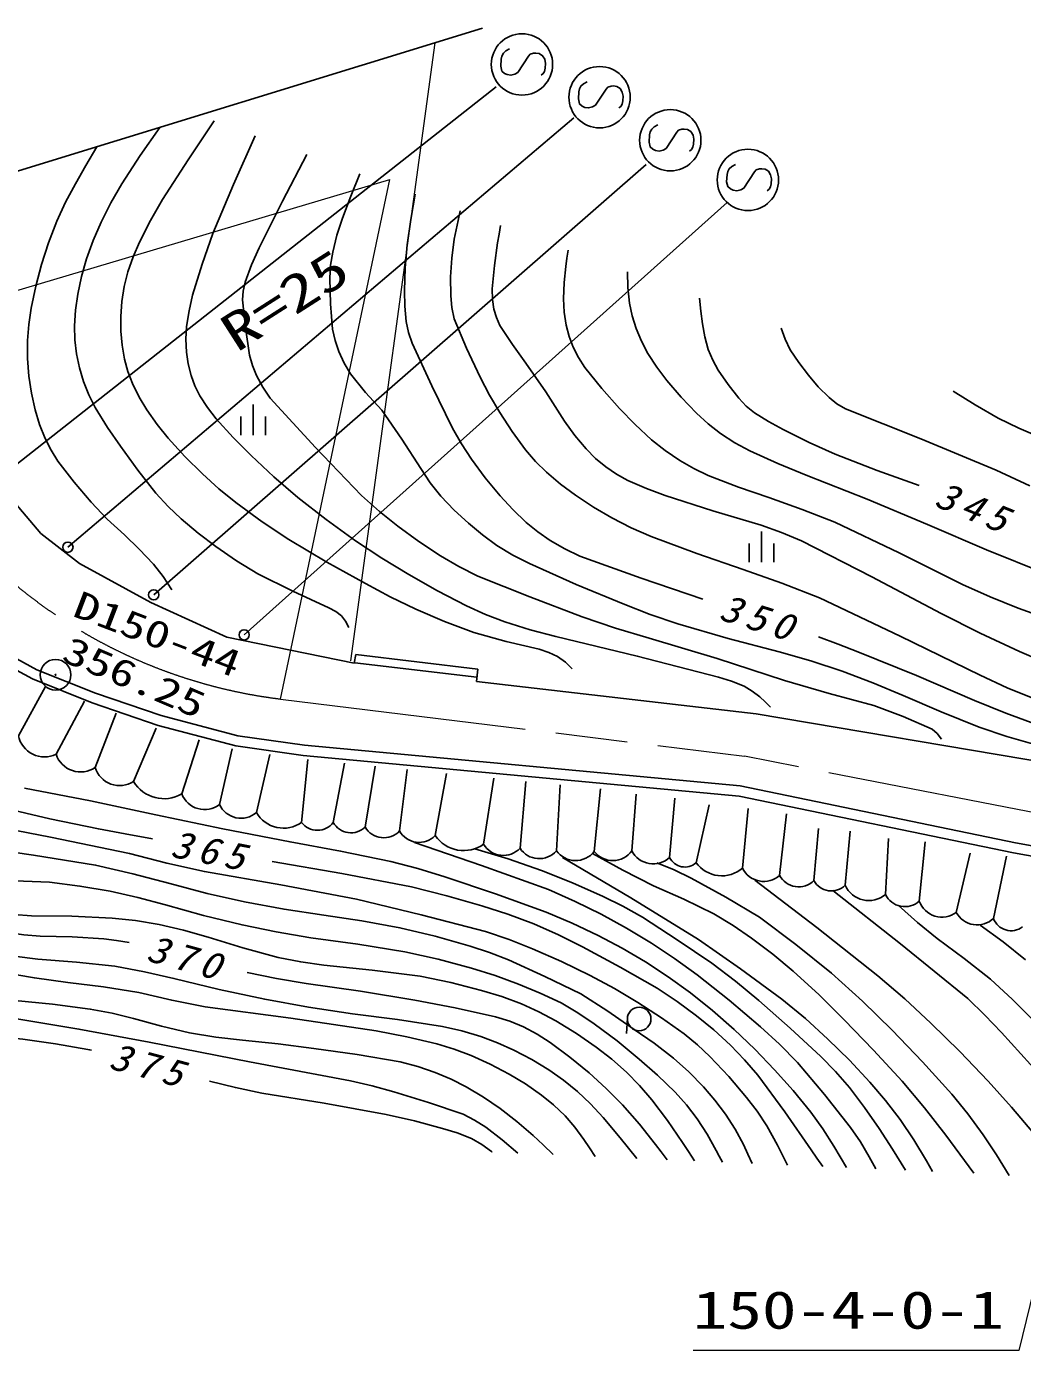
# Model space of a CAD drawing. Units: millimetres, scale not verified. Extents: x 40000 to 680000, y 20000 to 380000.
# Drawn here: x 106172 to 154634, y 245593 to 310023 of the extents above; entities that cross this region are included whole.
import ezdxf
from ezdxf.enums import TextEntityAlignment as Align

# ---------------------------------------------------------------- set-up
doc = ezdxf.new("R2010")
doc.units = ezdxf.units.MM
doc.header["$LTSCALE"] = 1000
doc.linetypes.add('CHAIN', pattern=[18.5, 12, -1.5, 3.5, -1.5])
for name, color, linetype, lineweight in [('M-BGD', 7, 'Continuous', 25), ('M-BGD-HTXT', 7, 'Continuous', 13), ('M-BMK', 2, 'CHAIN', 13), ('M-STR-STRC', 7, 'Continuous', 25)]:
    doc.layers.add(name, color=color, linetype=linetype, lineweight=lineweight)
doc.layers.add('M-BMK-SRVR', color=7, linetype='Continuous')
doc.styles.add('ＭＳ ゴシック', font='')
doc.styles.get('ＭＳ ゴシック').set_extended_font_data('MS Gothic')

# ---------------------------------------------------------------- blocks, each defined once
blk = doc.blocks.new('BUHIN11')
at = {"color": 3, "linetype": 'Continuous', "lineweight": 25}
for radius in [746, 22.5]:
    blk.add_circle((0, 0), radius, dxfattribs=at)
blk = doc.blocks.new('BUHIN4')
at = {"color": 7, "linetype": 'Continuous', "lineweight": 25}
blk.add_lwpolyline([(1073, 11), (1118, 125), (1115, 249), (1072, 403), (969, 612), (836, 763), (662, 862), (471, 876), (313, 807), (215, 750), (107, 630), (80, 499), (18, -443), (-64, -583), (-205, -720), (-373, -786), (-524, -802), (-692, -768), (-855, -589), (-1008, -279), (-1054, -135), (-1056, 23), (-1009, 180), (-900, 351)], dxfattribs=at)
blk.add_circle((0, 0), 1492, dxfattribs=at)
blk = doc.blocks.new('BUHIN7')
at = {"color": 7, "linetype": 'Continuous', "lineweight": 25}
blk.add_line((-515, -254), (-185, -923), dxfattribs=at)
blk.add_circle((0, 0), 574, dxfattribs=at)
blk = doc.blocks.new('BUHIN14')
at = {"color": 7, "linetype": 'Continuous', "lineweight": 25}
for p, q in [((-372, 651), (372, -651)), ((445, 431), (891, -350)), ((-597, -164), (-151, -946))]:
    blk.add_line(p, q, dxfattribs=at)
blk = doc.blocks.new('BUHIN22')
at = {"color": 7, "linetype": 'Continuous', "lineweight": 25}
blk.add_circle((0, 0), 249, dxfattribs=at)

msp = doc.modelspace()

# ---------------------------------------------------------------- linework, layer by layer
at = {"layer": 'M-BGD'}
for p, q in [((96800, 300231), (128352, 309934)), ((104670, 287939), (106866, 285348)), ((106866, 285348), (108754, 283892)), ((108754, 283892), (112228, 281999)), ((112228, 281999), (115922, 280304)), ((115922, 280304), (122111, 279045)), ((106468, 278271), (103755, 279750)), ((106681, 278724), (104023, 280174)), ((122111, 279045), (122196, 279456)), ((122149, 279059), (128078, 278358)), ((122196, 279456), (128125, 278755)), ((109538, 277578), (106681, 278724)), ((128125, 278755), (128070, 278154)), ((105778, 275511), (107091, 277910)), ((109364, 277109), (106468, 278271)), ((128070, 278154), (141673, 276571)), ((107614, 274609), (108990, 277193)), ((112581, 276011), (109364, 277109)), ((112726, 276490), (109538, 277578)), ((109515, 273964), (110537, 276610)), ((116454, 275503), (112726, 276490)), ((141673, 276571), (161674, 273207)), ((111384, 273288), (112487, 275881)), ((116354, 275012), (112581, 276011)), ((113724, 272679), (114569, 275315)), ((119692, 275046), (116454, 275503)), ((115560, 272164), (116177, 274877)), ((119633, 274549), (116354, 275012)), ((117364, 271777), (118012, 274604)), ((140847, 272568), (119633, 274549)), ((140894, 273066), (119692, 275046)), ((119555, 271294), (119860, 274350)), ((121101, 271294), (121652, 274170)), ((122648, 271068), (123144, 274021)), ((124323, 270875), (124698, 273865)), ((126063, 270649), (126609, 273673)), ((128415, 270231), (128916, 273442)), ((130187, 270037), (130461, 273287)), ((131959, 269908), (132146, 273118)), ((133795, 269876), (134097, 272923)), ((135628, 269908), (135844, 272671)), ((154194, 269813), (140847, 272568)), ((140894, 273066), (154286, 270305)), ((137465, 269586), (137712, 272477)), ((138753, 269328), (139388, 272155)), ((141009, 269071), (141288, 271962)), ((142813, 268716), (143157, 271704)), ((144488, 268459), (144703, 270995)), ((146002, 268233), (146250, 270867)), ((147967, 267782), (148118, 270512)), ((149608, 267460), (149890, 270351)), ((154286, 270305), (157297, 269750)), ((151412, 266912), (152079, 269803)), ((153217, 266622), (153851, 269642)), ((157224, 269255), (154194, 269813))]:
    msp.add_line(p, q, dxfattribs=at)
for points in [[(132729, 278768), (132390, 279089), (132015, 279360), (131582, 279564), (131111, 279718), (129512, 280093), (127936, 280525), (126518, 281066), (125114, 281668), (123873, 282266), (122660, 282917), (120785, 283961), (118942, 285056), (117640, 285926), (116364, 286852), (115537, 287525), (114741, 288252), (113882, 289102), (113069, 289990), (112527, 290656), (112031, 291361), (111656, 291990), (111336, 292646), (111111, 293235), (110944, 293842), (110824, 294512), (110761, 295202), (110757, 295916), (110814, 296637), (110932, 297369), (111109, 298087), (111357, 298816), (111665, 299533), (112203, 300582), (112794, 301601), (114031, 303535), (115309, 305436)], [(121850, 280773), (121701, 281079), (121504, 281344), (121221, 281559), (120885, 281737), (119132, 282542), (117430, 283389), (116393, 284028), (115384, 284720), (114527, 285365), (113700, 286063), (113062, 286669), (112471, 287315), (111587, 288433), (110746, 289594), (110108, 290515), (109517, 291475), (109208, 292093), (108949, 292746), (108749, 293410), (108606, 294098), (108529, 294775), (108513, 295455), (108560, 296226), (108667, 296993), (108852, 297859), (109098, 298718), (109419, 299614), (109798, 300497), (110276, 301442), (110805, 302358), (111710, 303748), (112664, 305110)], [(113237, 282614), (112816, 283256), (112347, 283863), (111662, 284593), (110936, 285280), (110103, 286053), (109312, 286869), (108487, 287848), (107703, 288873), (107368, 289404), (107085, 289966), (106813, 290654), (106593, 291374), (106413, 292185), (106291, 293006), (106229, 293873), (106227, 294741), (106281, 295526), (106396, 296317), (106623, 297382), (106910, 298435), (107250, 299501), (107646, 300544), (108070, 301466), (108549, 302362), (109065, 303262), (109594, 304166)], [(117296, 304709), (116240, 302340), (115238, 299944), (114721, 298461), (114255, 296942), (114080, 296192), (113964, 295421), (113929, 294808), (113955, 294182), (114038, 293602), (114179, 293036), (114367, 292531), (114608, 292051), (114975, 291480), (115395, 290938), (116225, 290020), (117102, 289141), (118214, 288100), (119368, 287101), (120750, 286027), (122174, 284996), (123457, 284149), (124773, 283352), (126165, 282563), (127583, 281829), (128501, 281416), (129443, 281059), (130681, 280668), (131935, 280335), (135890, 279382), (139844, 278367), (140480, 278169), (141088, 277915), (141480, 277685), (141848, 277398), (142115, 277154), (142376, 276900)], [(150696, 275342), (150488, 275614), (150242, 275836), (148829, 276442), (147404, 276987), (145226, 277563), (143061, 278199), (139775, 279260), (136469, 280264), (134831, 280752), (133202, 281299), (130657, 282261), (128139, 283276), (127214, 283746), (126317, 284270), (125262, 284961), (124241, 285703), (123343, 286424), (122479, 287196), (120234, 289540), (118029, 291932), (117674, 292467), (117366, 293040), (117165, 293528), (117023, 294033), (116827, 295368), (116688, 296728), (116721, 297150), (116816, 297576), (117128, 298428), (117496, 299256), (118626, 301528), (119812, 303788)], [(155225, 275078), (153871, 275473), (152526, 275928), (150672, 276669), (148831, 277469), (147358, 278088), (145854, 278655), (144333, 279148), (142786, 279586), (140315, 280240), (137861, 280952), (136520, 281409), (135200, 281922), (132918, 282876), (130648, 283891), (129838, 284301), (129050, 284768), (128352, 285282), (127680, 285852), (126984, 286487), (126325, 287169), (125820, 287822), (125357, 288519), (124433, 289948), (123456, 291349), (122669, 292213), (121930, 293114), (121626, 293644), (121371, 294210), (121190, 294738), (121066, 295290), (120967, 296525), (120927, 297774), (120969, 298409), (121071, 299038), (121278, 299872), (121547, 300699), (121954, 301771), (122391, 302845)], [(139074, 282154), (136083, 283173), (133098, 284254), (132367, 284604), (131655, 285012), (131053, 285424), (130489, 285885), (129830, 286513), (129212, 287186), (128496, 288054), (127824, 288962), (127340, 289706), (126907, 290481), (125896, 292535), (124940, 294614), (124764, 295132), (124646, 295664), (124575, 296408), (124564, 297159), (124598, 298281), (124692, 299394), (124868, 300628), (125088, 301858)], [(155220, 277301), (153887, 277846), (152572, 278449), (148680, 280358), (144761, 282212), (142922, 282934), (141048, 283605), (138794, 284377), (136566, 285205), (135598, 285630), (134655, 286111), (133755, 286631), (132880, 287208), (132160, 287746), (131472, 288336), (130942, 288861), (130456, 289427), (129808, 290311), (129202, 291239), (128696, 292086), (128243, 292960), (127589, 294363), (126987, 295796), (126873, 296352), (126819, 296922), (126810, 297840), (126862, 298748), (126987, 299666), (127173, 300587), (127225, 300822), (127278, 301057)], [(155534, 279162), (154487, 279610), (152569, 280508), (150681, 281457), (147295, 283249), (143878, 284990), (142904, 285400), (141910, 285753), (139574, 286448), (137245, 287203), (136331, 287537), (135433, 287929), (134882, 288232), (134355, 288591), (133858, 289007), (133400, 289468), (132855, 290122), (132357, 290813), (131437, 292248), (130469, 293644), (129817, 294541), (129209, 295480), (129033, 295858), (128912, 296263), (128845, 296745), (128837, 297250), (128938, 298386), (129097, 299502), (129165, 299922), (129234, 300341)], [(155562, 281311), (154420, 281712), (153057, 282263), (151720, 282869), (148626, 284409), (145505, 285896), (143918, 286523), (142296, 287099), (140807, 287610), (139345, 288176), (138635, 288516), (137953, 288910), (137252, 289389), (136586, 289916), (135784, 290650), (135023, 291428), (134165, 292407), (133343, 293436), (133029, 293908), (132768, 294411), (132573, 294936), (132431, 295490), (132336, 296125), (132299, 296774), (132325, 297563), (132412, 298346), (132469, 298741), (132531, 299135)], [(135409, 298082), (135426, 297327), (135504, 296565), (135638, 295938), (135831, 295326), (136091, 294707), (136405, 294115), (136838, 293443), (137328, 292796), (138031, 291978), (138777, 291201), (139343, 290681), (139945, 290209), (140634, 289769), (141365, 289376), (142724, 288757), (144114, 288190), (147077, 287015), (150017, 285784), (152885, 284562), (155786, 283390)], [(149607, 287686), (147558, 288419), (145518, 289213), (144246, 289786), (142993, 290418), (142275, 290796), (141591, 291224), (141195, 291552), (140831, 291933), (140310, 292596), (139831, 293305), (139561, 293793), (139345, 294311), (139172, 294919), (139057, 295547), (138981, 296169), (138922, 296797)], [(142889, 295346), (143085, 294804), (143336, 294290), (143746, 293668), (144218, 293062), (144699, 292493), (145219, 291972), (145599, 291668), (146019, 291411), (149687, 289952), (153346, 288432), (154996, 287677)], [(151259, 292283), (152337, 291604), (153457, 290968), (154459, 290472), (155484, 290031)], [(170564, 274528), (170355, 274774), (170106, 274974), (169840, 275076), (169538, 275126), (168873, 275146), (168226, 275105), (166361, 274838), (164488, 274630), (163451, 274564), (162411, 274558), (161393, 274613), (160381, 274729), (159269, 274924), (158168, 275178), (156753, 275577), (155357, 276034), (153822, 276601), (152305, 277225), (149476, 278437), (146616, 279596), (145665, 279962), (144713, 280322)], [(84431, 275483), (86038, 274874), (87667, 274321), (88631, 274052), (89616, 273840), (90554, 273706), (91509, 273631), (92701, 273608), (93905, 273644), (95267, 273706), (96623, 273707), (97465, 273641), (98311, 273514), (101645, 272798), (104972, 272022), (107314, 271469), (109670, 270974), (110977, 270733), (112296, 270500)], [(106075, 272956), (109281, 272336), (112473, 271658), (115727, 270972), (118994, 270344), (121457, 269900), (123905, 269397), (125219, 269053), (126526, 268647), (128999, 267813), (131450, 266922), (132730, 266387), (133994, 265793), (135157, 265176), (136290, 264506), (137399, 263778), (138475, 263000), (139556, 262132), (140599, 261217), (141605, 260260), (142574, 259255), (143476, 258242), (144334, 257188), (144920, 256381), (145457, 255539), (145761, 255022), (146064, 254492)], [(103477, 271313), (107336, 270576), (111188, 269779), (112996, 269309), (114830, 268895), (118540, 268251), (122236, 267549), (125378, 266794), (128501, 265982), (129656, 265593), (130800, 265143), (132210, 264522), (133600, 263843), (134777, 263211), (135924, 262526), (137065, 261788), (138177, 260996), (138818, 260475), (139428, 259901), (140338, 258929), (141208, 257912), (141719, 257237), (142186, 256519), (142706, 255585), (143196, 254619)], [(103481, 270129), (106510, 269702), (109538, 269215), (111345, 268796), (113151, 268315), (114959, 267840), (116780, 267424), (118702, 267068), (120636, 266770), (122496, 266499), (124344, 266169), (126051, 265753), (127753, 265276), (128701, 264968), (129627, 264603), (131397, 263801), (133138, 262945), (134451, 262113), (135743, 261222), (136709, 260549), (137647, 259822), (138396, 259147), (139112, 258421), (139668, 257782), (140184, 257097), (140645, 256371), (141054, 255614), (141274, 255155), (141480, 254695)], [(125051, 270315), (128312, 269198), (131563, 268020), (132861, 267450), (134134, 266826), (135370, 266151), (136584, 265420), (137706, 264677), (138804, 263879), (140368, 262637), (141890, 261351), (142803, 260501), (143681, 259601), (144999, 258047), (146271, 256453), (146749, 255754), (147176, 255024), (147338, 254727), (147499, 254428)], [(127981, 270014), (129616, 269514), (131231, 268957), (132741, 268351), (134228, 267690), (135192, 267211), (136138, 266674), (137838, 265583), (139510, 264438), (140672, 263560), (141804, 262627), (143335, 261284), (144824, 259896), (145535, 259170), (146208, 258396), (146951, 257421), (147653, 256400), (148303, 255391), (148943, 254364)], [(118122, 269397), (121512, 268806), (124904, 268154), (126617, 267726), (128326, 267237), (129600, 266825), (130861, 266353), (132054, 265822), (133223, 265236), (135057, 264255), (136860, 263223), (137834, 262580), (138774, 261887), (139615, 261196), (140424, 260452), (141111, 259743), (141754, 258995), (143070, 257201), (144344, 255364), (144628, 254953), (144911, 254543)], [(132248, 269583), (135573, 267616), (138865, 265600), (140913, 264174), (142930, 262696), (144068, 261742), (145169, 260740), (146208, 259716), (147205, 258649), (147960, 257767), (148673, 256841), (149340, 255849), (149956, 254824), (150106, 254565), (150256, 254306)], [(133718, 269775), (135180, 268968), (136677, 268210), (138158, 267552), (139619, 266837), (140548, 266274), (141446, 265659), (142483, 264878), (143482, 264051), (144740, 262894), (145964, 261686), (147389, 260215), (148775, 258697), (149861, 257405), (150901, 256076), (151584, 255154), (152263, 254217)], [(136840, 269319), (137691, 268976), (138517, 268579), (140199, 267656), (141842, 266685), (143611, 265348), (145347, 263961), (146841, 262594), (148296, 261183), (149768, 259648), (151197, 258070), (151975, 257106), (152712, 256096), (153364, 255112), (153981, 254110)], [(105610, 268448), (107296, 268383), (108773, 268194), (110249, 267944), (111592, 267643), (112933, 267280), (114790, 266761), (116661, 266302), (118322, 265963), (120004, 265681), (122289, 265369), (124574, 264995), (126209, 264629), (127829, 264205), (128978, 263840), (130116, 263416), (131162, 262988), (132182, 262505), (133001, 262030), (133798, 261498), (134905, 260664), (135982, 259777), (136877, 258994), (137731, 258167), (138289, 257541), (138806, 256868), (139296, 256116), (139734, 255334), (139882, 255052), (140034, 254760)], [(141614, 268489), (144623, 266181), (147592, 263828), (148902, 262703), (150179, 261527), (151584, 260139), (152955, 258700), (154094, 257441), (155183, 256147)], [(88370, 267692), (92065, 267852), (95760, 267952), (96755, 267866), (97745, 267721), (99185, 267433), (100612, 267086), (102918, 266484), (105251, 265938), (106040, 265819), (106844, 265759), (108391, 265725), (109943, 265630), (110555, 265549), (111165, 265455)], [(145399, 267982), (148700, 265379), (151966, 262727), (152808, 261918), (153609, 261066), (155490, 258998)], [(105551, 266814), (106415, 266745), (108379, 266722), (110339, 266638), (111479, 266511), (112623, 266323), (113818, 266045), (115007, 265707), (116697, 265189), (118411, 264726), (119516, 264504), (120642, 264339), (122989, 264107), (125323, 263817), (126818, 263497), (128313, 263116), (129299, 262820), (130265, 262467), (131107, 262080), (131932, 261633), (132930, 261018), (133896, 260351), (134647, 259768), (135365, 259135), (135998, 258490), (136594, 257795), (137361, 256784), (138089, 255722), (138383, 255276), (138680, 254820)], [(148593, 267254), (149519, 266422), (150485, 265637), (151796, 264673), (153076, 263658), (154141, 262680), (155175, 261646)], [(152576, 266291), (153699, 265474), (154785, 264609)], [(105577, 264785), (106727, 264639), (108598, 264495), (110471, 264290), (111913, 264026), (113344, 263703), (115546, 263167), (117762, 262689), (119894, 262303), (122037, 261975), (124228, 261696), (126417, 261356), (127352, 261144), (128273, 260873), (129088, 260573), (129889, 260213), (130756, 259758), (131593, 259251), (132304, 258751), (132978, 258204), (133621, 257593), (134228, 256934), (135056, 255950), (135872, 254944)], [(104938, 264008), (106559, 263723), (108191, 263497), (109917, 263289), (111632, 263020), (113242, 262641), (114864, 262320), (119027, 261764), (123187, 261146), (124670, 260860), (126139, 260515), (126980, 260265), (127812, 259954), (128739, 259531), (129649, 259048), (130451, 258563), (131228, 258021), (131818, 257544), (132374, 257016), (132857, 256461), (133293, 255868), (133571, 255454), (133843, 255034)], [(116911, 263985), (118338, 263690), (119787, 263452), (122430, 263078), (125065, 262644), (127030, 262268), (128990, 261832), (129684, 261613), (130355, 261337), (131013, 260987), (131654, 260578), (132616, 259865), (133546, 259101), (134376, 258350), (135168, 257550), (135995, 256605), (136779, 255619), (137058, 255254), (137343, 254879)], [(91331, 261834), (92935, 262049), (94555, 262206), (96621, 262308), (98697, 262350), (100124, 262323), (101559, 262235), (103438, 262050), (105307, 261806), (108723, 261231), (112137, 260597), (117030, 259648), (121934, 258713), (122996, 258478), (124041, 258186), (125732, 257668), (127415, 257089), (127974, 256806), (128515, 256464), (129319, 255851), (130083, 255201)], [(105610, 262631), (107440, 262448), (109273, 262204), (110336, 262010), (111385, 261757), (112737, 261374), (114105, 261049), (115385, 260840), (116675, 260691), (118414, 260518), (120156, 260283), (122263, 259990), (124358, 259637), (125219, 259406), (126063, 259119), (126829, 258796), (127568, 258420), (128408, 257917), (129217, 257362), (130033, 256735), (130819, 256055), (131306, 255598), (131794, 255125)], [(91885, 260739), (93492, 260990), (95108, 261182), (96412, 261272), (97730, 261302), (99558, 261255), (101396, 261147), (103698, 260974), (105994, 260742), (107578, 260521), (109161, 260240), (109249, 260222), (109337, 260205)], [(115074, 258706), (116334, 258386), (117615, 258124), (120654, 257628), (123675, 257074), (125047, 256767), (126415, 256398), (127125, 256183), (127820, 255908), (128319, 255621), (128799, 255275), (128807, 255269), (128823, 255257)]]:
    msp.add_lwpolyline(points, dxfattribs=at)
for centre, radius, start, end in [((107047, 275775), 1296, 191.7431, 295.9339), ((108808, 275004), 1257, 198.30536, 304.24316), ((110703, 274327), 1242, 196.96619, 303.22638), ((112859, 274156), 1712, 210.47534, 300.35345), ((114835, 273110), 1192, 201.19043, 307.45062), ((116607, 272647), 1153, 204.77521, 311.0354), ((118677, 272520), 1508, 209.51105, 305.60986), ((120328, 271874), 966, 216.86993, 323.13019), ((121959, 271761), 977, 208.57281, 314.83301), ((123558, 271600), 1054, 210.28796, 316.54822), ((125277, 271415), 1096, 209.48389, 315.74414), ((127445, 271598), 1677, 214.47308, 305.33197), ((129373, 270798), 1114, 210.6441, 316.9043), ((131121, 270637), 1110, 212.71027, 318.97052), ((132889, 270581), 1148, 215.86487, 322.12506), ((134699, 270580), 1146, 217.87671, 324.1369), ((136667, 270436), 1165, 206.91931, 313.1795), ((138206, 269941), 821, 205.56, 311.82025), ((139999, 270231), 1538, 215.92828, 311.03223), ((142043, 269570), 1149, 205.7569, 312.01709), ((143747, 269216), 1059, 208.12378, 314.38397), ((145330, 268914), 957, 208.3988, 314.659), ((147156, 268755), 1266, 204.31598, 309.83209), ((148909, 268236), 1045, 205.7608, 312.02106), ((150716, 267863), 1178, 199.98315, 306.24335), ((152423, 267444), 1142, 207.73975, 314), ((154082, 266944), 924, 200.40991, 306.67017)]:
    msp.add_arc(centre, radius, start, end, dxfattribs=at)
at = {"layer": 'M-BGD-HTXT'}
for p, q in [((126039, 309223), (121938, 279147)), ((97675, 294801), (123856, 302582)), ((118525, 277297), (123856, 302582)), ((159873, 267881), (154457, 245593)), ((154457, 245593), (138603, 245593))]:
    msp.add_line(p, q, dxfattribs=at)
at = {"layer": 'M-BMK'}
for p in [(118525, 277297), (156984, 271411)]:
    msp.add_line(p, (141112, 274512), dxfattribs=at)
msp.add_arc((121583, 302109), 25000, 196.99634, 262.97235, dxfattribs=at)
at = {"layer": 'M-STR-STRC'}
for p, q in [((104939, 288122), (129023, 307086)), ((108189, 284681), (132798, 305575)), ((112361, 282365), (136323, 303310)), ((116762, 280417), (140266, 301464))]:
    msp.add_line(p, q, dxfattribs=at)

# ---------------------------------------------------------------- block references
at = {"layer": 'M-BGD', "rotation": 330.26859}
for name, p in [('BUHIN14', (117205, 290885)), ('BUHIN14', (141930, 284704)), ('BUHIN22', (108189, 284681)), ('BUHIN22', (112361, 282365)), ('BUHIN22', (116762, 280417)), ('BUHIN7', (135982, 261728))]:
    msp.add_blockref(name, p, dxfattribs=at)
at = {"layer": 'M-BMK-SRVR', "rotation": 330.26859}
msp.add_blockref('BUHIN11', (107587, 278476), dxfattribs=at)
at = {"layer": 'M-STR-STRC', "rotation": 330.26859}
for p in [(130281, 308177), (134057, 306582), (137497, 304485), (141273, 302555)]:
    msp.add_blockref('BUHIN4', p, dxfattribs=at)

# ---------------------------------------------------------------- texts
at = {"layer": 'M-BGD-HTXT', "style": 'ＭＳ ゴシック', "width": 1.35}
for s, height, rotation, p in [('R=25', 1833, 32.6, (116688, 293661)), ('D150-44', 1320, 339.1, (108206, 280985)), ('356.25', 1320, 336.9, (107663, 278810))]:
    msp.add_text(s, height=height, rotation=rotation, dxfattribs=at).set_placement(p, align=Align.BOTTOM_LEFT)
msp.add_text('150-4-0-1', height=1833, dxfattribs=at).set_placement((138589, 246103), align=Align.BOTTOM_LEFT)
at = {"layer": 'M-BGD-HTXT', "char_height": 1320, "attachment_point": 7, "style": 'ＭＳ ゴシック'}
for s, insert, rotation in [('\\T1.33;\\W1.1;\\Q15;345', (150252, 286703), 337.8), ('\\T1.33;\\W1.1;\\Q15;350', (139781, 281171), 342.6), ('\\T1.33;\\W1.1;\\Q15;365', (113110, 269610), 349), ('\\T1.33;\\W1.1;\\Q15;370', (111923, 264567), 344.4), ('\\T1.33;\\W1.1;\\Q15;375', (110101, 259316), 344.9)]:
    msp.add_mtext(s, dxfattribs=dict(at, insert=insert, rotation=rotation))

doc.saveas('drawing.dxf')
